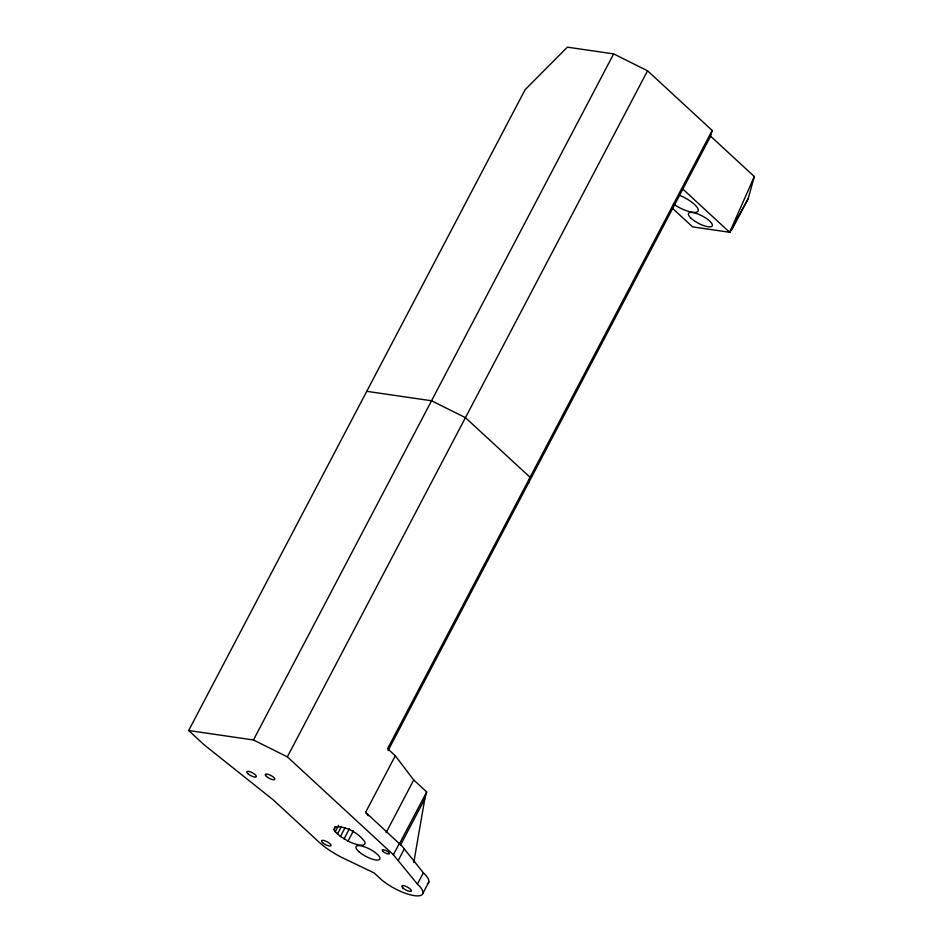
<?xml version="1.0" encoding="UTF-8"?>
<svg xmlns="http://www.w3.org/2000/svg" width="943" height="943" viewBox="0 0 943 943"><rect width="100%" height="100%" fill="white"/><g stroke="black" fill="none" stroke-linecap="round" stroke-linejoin="round"><path stroke-width="1.41" d="M413.765 862.527L424.81 798.851L426.684 791.955L413.729 780.002L395.294 755.779L387.597 748.683L712.177 130.452L647.546 70.796L613.657 53.892L567.368 47.15L525.121 89.679L188.671 730.53L204.053 744.734L273.293 799.923L319.005 842.111A39.429 12.118 27.7 0 0 341.649 857.376L374.041 872.876L380.406 878.735A26.84 8.251 27.7 0 0 414.307 895.638A26.84 8.251 27.7 0 0 417.431 884.133L423.36 872.817L402.131 846.236L365.613 812.312L395.294 755.779M528.504 483.064L530.072 477.311L465.441 417.655L431.54 400.763L366.756 391.321M388.08 750.534L710.609 136.205L712.177 130.452M672.418 208.238L692.622 226.886L729.646 232.284L732.275 228.949L748.164 198.678L754.329 176.565L710.609 136.205M682.85 189.083L729.646 232.284L754.329 176.565M188.671 730.53L253.455 739.972L613.657 53.892M417.431 884.133L393.396 854.747L287.356 756.864L647.546 70.796M334.046 829.651L334.789 826.917C346.116 825.82 358.316 832.881 364.894 841.922A17.445 5.363 27.7 0 1 348.038 841.073L340.435 836.488L335.26 831.702L334.046 829.651L335.366 827.141M335.26 831.702L338.561 825.42M337.441 834.036L341.39 826.504M340.435 836.488L345.055 827.695M344.054 838.893L349.323 828.838M348.038 841.073L353.413 830.842M386.076 832.681L413.729 780.002M393.396 854.747L399.325 843.443M399.691 843.348L426.684 791.955M400.516 845.105L424.81 798.851M398.382 860.205L404.311 848.889M422.888 893.386L428.817 882.07M729.646 232.284L748.164 198.678M253.455 739.972L287.356 756.864M365.613 812.312L368.241 815.778M423.36 872.817A26.84 8.251 27.7 0 1 427.438 883.78M679.137 195.154A18.247 5.611 27.7 0 1 697.973 211.232A18.247 5.611 27.7 0 1 673.337 203.959M383.058 851.446A4.031 1.238 27.7 0 0 389.223 853.898A4.031 1.238 27.7 0 0 385.227 850.209A4.031 1.238 27.7 0 0 383.058 851.446M402.909 888A5.363 1.65 27.7 0 0 411.124 891.265A5.363 1.65 27.7 0 0 405.796 886.349A5.363 1.65 27.7 0 0 402.909 888M358.682 851.482A13.426 4.126 27.7 0 0 379.227 859.662A13.426 4.126 27.7 0 0 365.896 847.356A13.426 4.126 27.7 0 0 358.682 851.482M322.577 842.629A5.363 1.65 27.7 0 0 330.793 845.906A5.363 1.65 27.7 0 0 325.465 840.991A5.363 1.65 27.7 0 0 322.577 842.629M691.113 218.293A13.426 4.126 27.7 0 0 711.659 226.473A13.426 4.126 27.7 0 0 698.327 214.167A13.426 4.126 27.7 0 0 691.113 218.293M266.386 776.36A5.363 1.65 27.7 0 0 274.602 779.637A5.363 1.65 27.7 0 0 269.274 774.71A5.363 1.65 27.7 0 0 266.386 776.36M247.856 773.661A5.363 1.65 27.7 0 0 256.072 776.938A5.363 1.65 27.7 0 0 250.744 772.011A5.363 1.65 27.7 0 0 247.856 773.661"/></g></svg>
